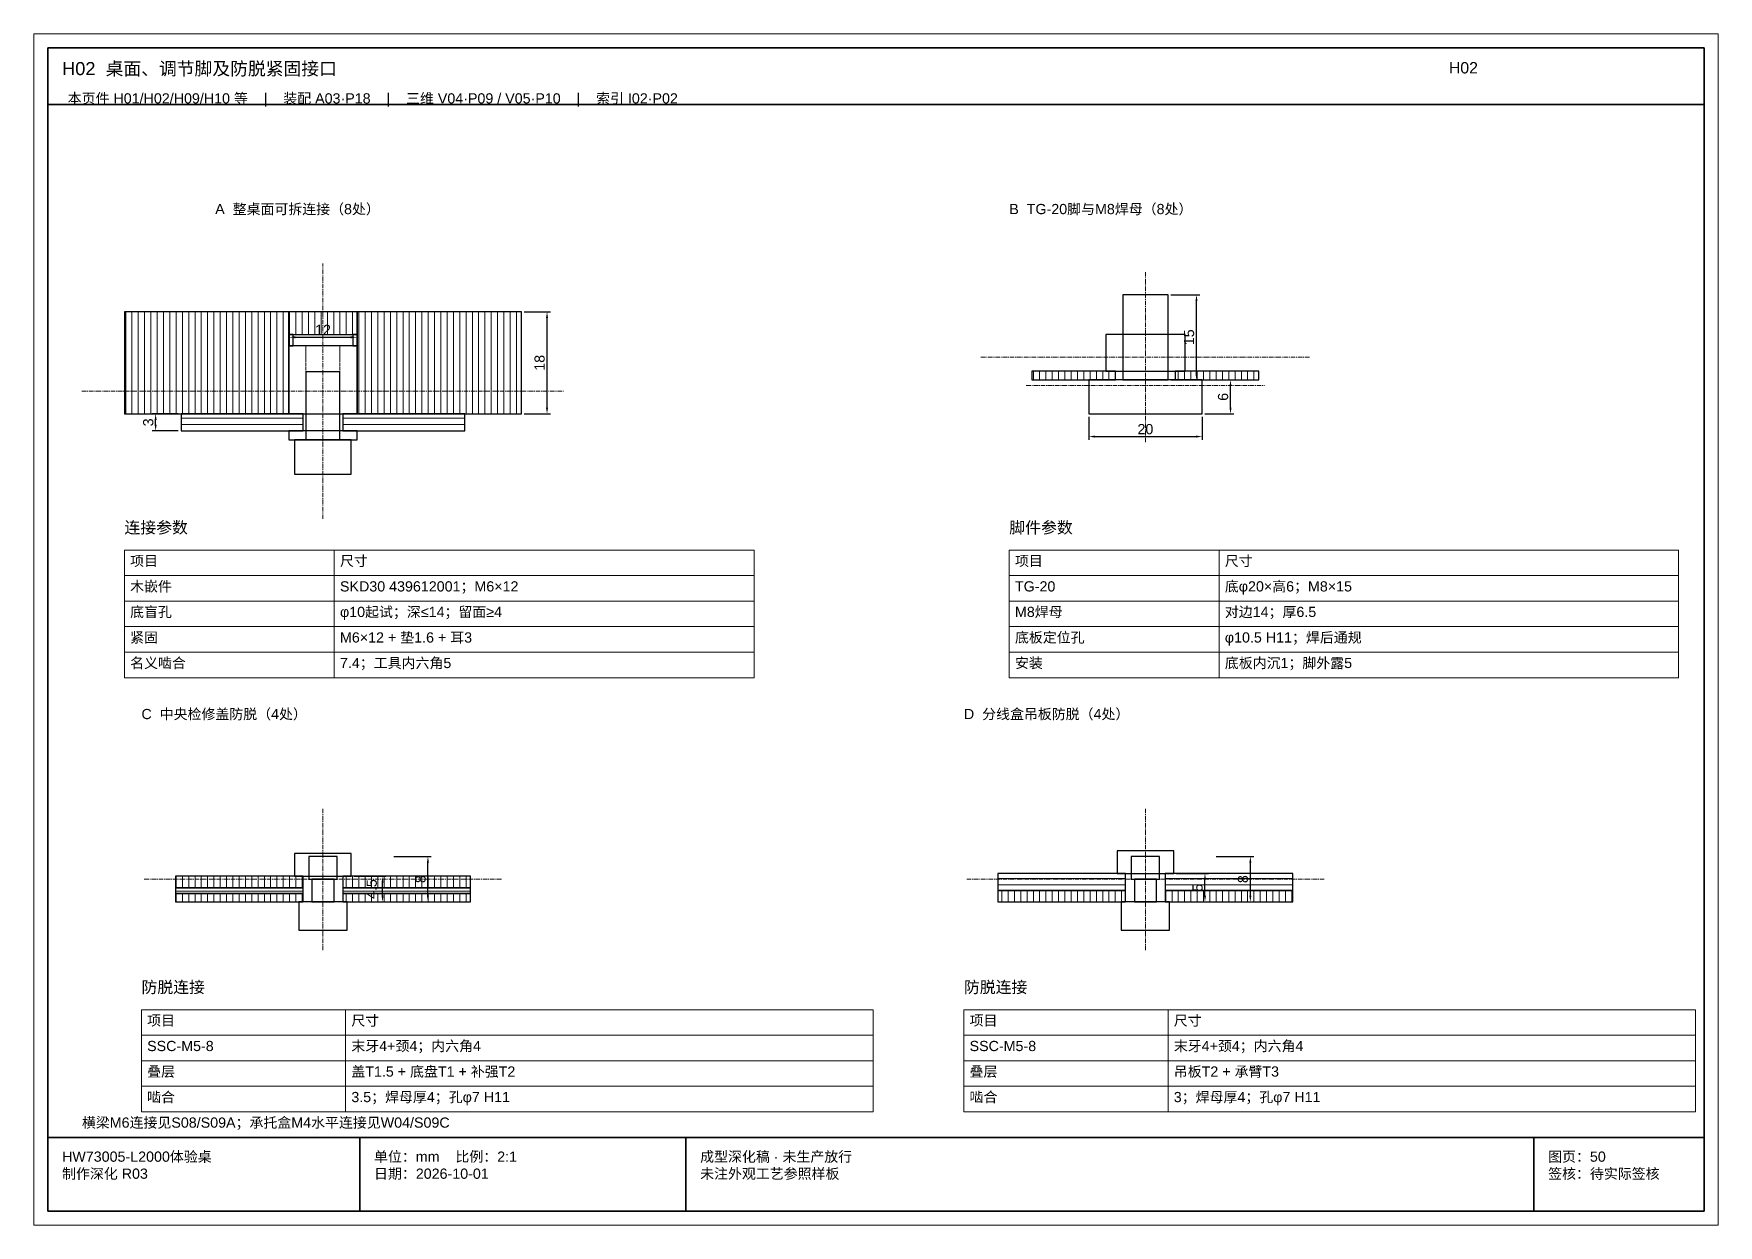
# Paper-space layout 'H02' of a CAD drawing. Header units: millimetres. Extents: x 0 to 594, y 0 to 420.
# The model-space entities are those that its viewports show. They can reach past a viewport. Long polylines and large blocks are cut down to what shows.
import ezdxf

# ---------------------------------------------------------------- set-up
doc = ezdxf.new("R2010")
doc.units = ezdxf.units.MM
doc.linetypes.add('CENTER', pattern=[5.08, 3.175, -0.635, 0.635, -0.635])
doc.linetypes.add('DASHED', pattern=[1.524, 1.27, -0.254])
for name, color, linetype, lineweight in [('CENTER', 8, 'CENTER', 13), ('DIM', 7, 'Continuous', 13), ('FRAME', 7, 'Continuous', 35), ('HATCH', 8, 'Continuous', 9), ('HIDDEN', 8, 'DASHED', 13), ('NOTE', 7, 'Continuous', 18), ('OUTLINE', 7, 'Continuous', 25)]:
    doc.layers.add(name, color=color, linetype=linetype, lineweight=lineweight)
doc.styles.add('CN', font='Arial Unicode.ttf')
doc.dimstyles.new('D0_5_A2', dxfattribs={"dimtxt": 1.8, "dimasz": 1.1, "dimexe": 0.6, "dimexo": 0.5, "dimgap": 0.4, "dimtad": 1, "dimdsep": 46, "dimtxsty": 'CN', "dimcen": 2.5, "dimclrd": 7, "dimclre": 7, "dimclrt": 7, "dimazin": 3, "dimtfac": 1, "dimtmove": 0, "dimatfit": 3})

msp = doc.modelspace()

# ---------------------------------------------------------------- hatches: boundary and pattern name
at = {"layer": 'HATCH'}
h = msp.add_hatch(dxfattribs=at)
h.set_pattern_fill('ANSI31', scale=0.35, angle=45)
h.paths.add_polyline_path([(432016, 143), (432045, 143), (432045, 161), (432016, 161)])
h = msp.add_hatch(dxfattribs=at)
h.set_pattern_fill('ANSI31', scale=0.35, angle=45)
h.paths.add_polyline_path([(432045, 157), (432057, 157), (432057, 161), (432045, 161)])
h = msp.add_hatch(dxfattribs=at)
h.set_pattern_fill('ANSI31', scale=0.35, angle=45)
h.paths.add_polyline_path([(432057, 143), (432086, 143), (432086, 161), (432057, 161)])
h = msp.add_hatch(dxfattribs=at)
h.set_pattern_fill('ANSI31', scale=0.35, angle=45)
h.paths.add_polyline_path([(432045, 155), (432045.75, 155), (432045.75, 157), (432045, 157)])
h = msp.add_hatch(dxfattribs=at)
h.set_pattern_fill('ANSI31', scale=0.35, angle=45)
h.paths.add_polyline_path([(432056.25, 155), (432057, 155), (432057, 157), (432056.25, 157)])
h = msp.add_hatch(dxfattribs=at)
h.set_pattern_fill('ANSI31', scale=0.35, angle=45)
h.paths.add_polyline_path([(432176, 149), (432190.75, 149), (432190.75, 150.5), (432176, 150.5)])
h = msp.add_hatch(dxfattribs=at)
h.set_pattern_fill('ANSI31', scale=0.35, angle=45)
h.paths.add_polyline_path([(432201.25, 149), (432216, 149), (432216, 150.5), (432201.25, 150.5)])
h = msp.add_hatch(dxfattribs=at)
h.set_pattern_fill('ANSI31', scale=0.35, angle=135)
h.paths.add_polyline_path([(432026, 140), (432047.5, 140), (432047.5, 143), (432026, 143)])
h = msp.add_hatch(dxfattribs=at)
h.set_pattern_fill('ANSI31', scale=0.35, angle=135)
h.paths.add_polyline_path([(432054.5, 140), (432076, 140), (432076, 143), (432054.5, 143)])
h = msp.add_hatch(dxfattribs=at)
h.set_pattern_fill('ANSI31', scale=0.35, angle=45)
h.paths.add_polyline_path([(432025, 59.5), (432047.5, 59.5), (432047.5, 61.5), (432025, 61.5)])
h = msp.add_hatch(dxfattribs=at)
h.set_pattern_fill('ANSI31', scale=0.35, angle=135)
h.paths.add_polyline_path([(432025, 58.5), (432047.5, 58.5), (432047.5, 59.5), (432025, 59.5)])
h = msp.add_hatch(dxfattribs=at)
h.set_pattern_fill('ANSI31', scale=0.35, angle=45)
h.paths.add_polyline_path([(432054.5, 59.5), (432077, 59.5), (432077, 61.5), (432054.5, 61.5)])
h = msp.add_hatch(dxfattribs=at)
h.set_pattern_fill('ANSI31', scale=0.35, angle=135)
h.paths.add_polyline_path([(432054.5, 58.5), (432077, 58.5), (432077, 59.5), (432054.5, 59.5)])
h = msp.add_hatch(dxfattribs=at)
h.set_pattern_fill('ANSI31', scale=0.35, angle=135)
h.paths.add_polyline_path([(432170, 59), (432192.5, 59), (432192.5, 62), (432170, 62)])
h = msp.add_hatch(dxfattribs=at)
h.set_pattern_fill('ANSI31', scale=0.35, angle=135)
h.paths.add_polyline_path([(432199.5, 59), (432222, 59), (432222, 62), (432199.5, 62)])
h = msp.add_hatch(dxfattribs=at)
h.set_pattern_fill('ANSI31', scale=0.35, angle=45)
h.paths.add_polyline_path([(432025, 57), (432047.5, 57), (432047.5, 58.5), (432025, 58.5)])
h = msp.add_hatch(dxfattribs=at)
h.set_pattern_fill('ANSI31', scale=0.35, angle=45)
h.paths.add_polyline_path([(432054.5, 57), (432077, 57), (432077, 58.5), (432054.5, 58.5)])
h = msp.add_hatch(dxfattribs=at)
h.set_pattern_fill('ANSI31', scale=0.35, angle=45)
h.paths.add_polyline_path([(432170, 57), (432192.5, 57), (432192.5, 59), (432170, 59)])
h = msp.add_hatch(dxfattribs=at)
h.set_pattern_fill('ANSI31', scale=0.35, angle=45)
h.paths.add_polyline_path([(432199.5, 57), (432222, 57), (432222, 59), (432199.5, 59)])

# ---------------------------------------------------------------- linework, layer by layer
at = {"layer": 'CENTER'}
for p, q in [((432051, 124.5), (432051, 169.5)), ((432196, 138), (432196, 168)), ((432167, 153), (432225, 153)), ((432008.5, 147), (432093.5, 147)), ((432175, 148), (432217, 148)), ((432051, 48.5), (432051, 73.5)), ((432196, 48.5), (432196, 73.5)), ((432019.5, 61), (432082.5, 61)), ((432164.5, 61), (432227.5, 61))]:
    msp.add_line(p, q, dxfattribs=at)
at = {"layer": 'DIM'}
for points in [[(432016, 114.5), (432053, 114.5), (432053, 119), (432016, 119)], [(432053, 114.5), (432127, 114.5), (432127, 119), (432053, 119)], [(432172, 114.5), (432209, 114.5), (432209, 119), (432172, 119)], [(432209, 114.5), (432290, 114.5), (432290, 119), (432209, 119)], [(432016, 110), (432053, 110), (432053, 114.5), (432016, 114.5)], [(432053, 110), (432127, 110), (432127, 114.5), (432053, 114.5)], [(432172, 110), (432209, 110), (432209, 114.5), (432172, 114.5)], [(432209, 110), (432290, 110), (432290, 114.5), (432209, 114.5)], [(432016, 105.5), (432053, 105.5), (432053, 110), (432016, 110)], [(432053, 105.5), (432127, 105.5), (432127, 110), (432053, 110)], [(432172, 105.5), (432209, 105.5), (432209, 110), (432172, 110)], [(432209, 105.5), (432290, 105.5), (432290, 110), (432209, 110)], [(432016, 101), (432053, 101), (432053, 105.5), (432016, 105.5)], [(432053, 101), (432127, 101), (432127, 105.5), (432053, 105.5)], [(432172, 101), (432209, 101), (432209, 105.5), (432172, 105.5)], [(432209, 101), (432290, 101), (432290, 105.5), (432209, 105.5)], [(432016, 96.5), (432053, 96.5), (432053, 101), (432016, 101)], [(432053, 96.5), (432127, 96.5), (432127, 101), (432053, 101)], [(432172, 96.5), (432209, 96.5), (432209, 101), (432172, 101)], [(432209, 96.5), (432290, 96.5), (432290, 101), (432209, 101)], [(432019, 33.5), (432055, 33.5), (432055, 38), (432019, 38)], [(432055, 33.5), (432148, 33.5), (432148, 38), (432055, 38)], [(432164, 33.5), (432200, 33.5), (432200, 38), (432164, 38)], [(432200, 33.5), (432293, 33.5), (432293, 38), (432200, 38)], [(432019, 29), (432055, 29), (432055, 33.5), (432019, 33.5)], [(432055, 29), (432148, 29), (432148, 33.5), (432055, 33.5)], [(432164, 29), (432200, 29), (432200, 33.5), (432164, 33.5)], [(432200, 29), (432293, 29), (432293, 33.5), (432200, 33.5)], [(432019, 24.5), (432055, 24.5), (432055, 29), (432019, 29)], [(432055, 24.5), (432148, 24.5), (432148, 29), (432055, 29)], [(432164, 24.5), (432200, 24.5), (432200, 29), (432164, 29)], [(432200, 24.5), (432293, 24.5), (432293, 29), (432200, 29)], [(432019, 20), (432055, 20), (432055, 24.5), (432019, 24.5)], [(432055, 20), (432148, 20), (432148, 24.5), (432055, 24.5)], [(432164, 20), (432200, 20), (432200, 24.5), (432164, 24.5)], [(432200, 20), (432293, 20), (432293, 24.5), (432200, 24.5)]]:
    msp.add_lwpolyline(points, close=True, dxfattribs=at)
at = {"layer": 'FRAME'}
for p, q in [((432002.5, 197.5), (432294.5, 197.5)), ((432002.5, 15.5), (432294.5, 15.5)), ((432057.5, 2.5), (432057.5, 15.5)), ((432115, 2.5), (432115, 15.5)), ((432264.5, 2.5), (432264.5, 15.5))]:
    msp.add_line(p, q, dxfattribs=at)
msp.add_lwpolyline([(432002.5, 2.5), (432294.5, 2.5), (432294.5, 207.5), (432002.5, 207.5)], close=True, dxfattribs=at)
at = {"layer": 'HIDDEN'}
for p, q in [((432048, 143), (432048, 155)), ((432054, 143), (432054, 155))]:
    msp.add_line(p, q, dxfattribs=at)
at = {"layer": 'OUTLINE'}
for points in [[(432192, 149), (432200, 149), (432200, 164), (432192, 164)], [(432016, 143), (432045, 143), (432045, 161), (432016, 161)], [(432045, 157), (432057, 157), (432057, 161), (432045, 161)], [(432057, 143), (432086, 143), (432086, 161), (432057, 161)], [(432045, 155), (432045.75, 155), (432045.75, 157), (432045, 157)], [(432045, 143), (432057, 143), (432057, 155), (432045, 155)], [(432056.25, 155), (432057, 155), (432057, 157), (432056.25, 157)], [(432189, 150.5), (432203, 150.5), (432203, 157), (432189, 157)], [(432048, 138.4), (432054, 138.4), (432054, 150.4), (432048, 150.4)], [(432176, 149), (432190.75, 149), (432190.75, 150.5), (432176, 150.5)], [(432186, 143), (432206, 143), (432206, 149), (432186, 149)], [(432201.25, 149), (432216, 149), (432216, 150.5), (432201.25, 150.5)], [(432026, 140), (432047.5, 140), (432047.5, 143), (432026, 143)], [(432054.5, 140), (432076, 140), (432076, 143), (432054.5, 143)], [(432045, 138.4), (432057, 138.4), (432057, 140), (432045, 140)], [(432046, 132.4), (432056, 132.4), (432056, 138.4), (432046, 138.4)], [(432046, 61.5), (432056, 61.5), (432056, 65.5), (432046, 65.5)], [(432191, 62), (432201, 62), (432201, 66), (432191, 66)], [(432048.5, 61), (432053.5, 61), (432053.5, 65), (432048.5, 65)], [(432193.5, 61), (432198.5, 61), (432198.5, 65), (432193.5, 65)], [(432025, 59.5), (432047.5, 59.5), (432047.5, 61.5), (432025, 61.5)], [(432025, 58.5), (432047.5, 58.5), (432047.5, 59.5), (432025, 59.5)], [(432049.05, 57), (432052.95, 57), (432052.95, 61), (432049.05, 61)], [(432054.5, 59.5), (432077, 59.5), (432077, 61.5), (432054.5, 61.5)], [(432054.5, 58.5), (432077, 58.5), (432077, 59.5), (432054.5, 59.5)], [(432170, 59), (432192.5, 59), (432192.5, 62), (432170, 62)], [(432194.05, 57), (432197.95, 57), (432197.95, 61), (432194.05, 61)], [(432199.5, 59), (432222, 59), (432222, 62), (432199.5, 62)], [(432025, 57), (432047.5, 57), (432047.5, 58.5), (432025, 58.5)], [(432046.75, 52), (432055.25, 52), (432055.25, 57), (432046.75, 57)], [(432054.5, 57), (432077, 57), (432077, 58.5), (432054.5, 58.5)], [(432170, 57), (432192.5, 57), (432192.5, 59), (432170, 59)], [(432191.75, 52), (432200.25, 52), (432200.25, 57), (432191.75, 57)], [(432199.5, 57), (432222, 57), (432222, 59), (432199.5, 59)]]:
    msp.add_lwpolyline(points, close=True, dxfattribs=at)

# ---------------------------------------------------------------- texts
at = {"layer": 'NOTE', "attachment_point": 1, "style": 'CN'}
for s, insert, char_height, width in [('H02  桌面、调节脚及防脱紧固接口', (432005, 205), 2.3, 242), ('H02', (432249.5, 205), 2, 45), ('本页件 H01/H02/H09/H10 等    |    装配 A03·P18    |    三维 V04·P09 / V05·P10    |    索引 I02·P02', (432006, 199.5), 1.8, 285), ('A  整桌面可拆连接（8处）', (432032, 180), 1.8, 105), ('B  TG-20脚与M8焊母（8处）', (432172, 180), 1.8, 118), ('连接参数', (432016, 124), 2.05, 111), ('脚件参数', (432172, 124), 2.05, 118), ('项目', (432017, 118), 1.8, 35), ('尺寸', (432054, 118), 1.8, 72), ('项目', (432173, 118), 1.8, 35), ('尺寸', (432210, 118), 1.8, 79), ('木嵌件', (432017, 113.5), 1.8, 35), ('SKD30 439612001；M6×12', (432054, 113.5), 1.8, 72), ('TG-20', (432173, 113.5), 1.8, 35), ('底φ20×高6；M8×15', (432210, 113.5), 1.8, 79), ('底盲孔', (432017, 109), 1.8, 35), ('φ10起试；深≤14；留面≥4', (432054, 109), 1.8, 72), ('M8焊母', (432173, 109), 1.8, 35), ('对边14；厚6.5', (432210, 109), 1.8, 79), ('紧固', (432017, 104.5), 1.8, 35), ('M6×12 + 垫1.6 + 耳3', (432054, 104.5), 1.8, 72), ('底板定位孔', (432173, 104.5), 1.8, 35), ('φ10.5 H11；焊后通规', (432210, 104.5), 1.8, 79), ('名义啮合', (432017, 100), 1.8, 35), ('7.4；工具内六角5', (432054, 100), 1.8, 72), ('安装', (432173, 100), 1.8, 35), ('底板内沉1；脚外露5', (432210, 100), 1.8, 79), ('C  中央检修盖防脱（4处）', (432019, 91), 1.8, 126), ('D  分线盒吊板防脱（4处）', (432164, 91), 1.8, 126), ('防脱连接', (432019, 43), 2.05, 129), ('防脱连接', (432164, 43), 2.05, 129), ('项目', (432020, 37), 1.8, 34), ('尺寸', (432056, 37), 1.8, 91), ('项目', (432165, 37), 1.8, 34), ('尺寸', (432201, 37), 1.8, 91), ('末牙4+颈4；内六角4', (432056, 32.5), 1.8, 91), ('末牙4+颈4；内六角4', (432201, 32.5), 1.8, 91), ('SSC-M5-8', (432020, 32.5), 1.8, 34), ('SSC-M5-8', (432165, 32.5), 1.8, 34), ('叠层', (432020, 28), 1.8, 34), ('盖T1.5 + 底盘T1 + 补强T2', (432056, 28), 1.8, 91), ('叠层', (432165, 28), 1.8, 34), ('吊板T2 + 承臂T3', (432201, 28), 1.8, 91), ('啮合', (432020, 23.5), 1.8, 34), ('啮合', (432165, 23.5), 1.8, 34), ('3.5；焊母厚4；孔φ7 H11', (432056, 23.5), 1.8, 91), ('3；焊母厚4；孔φ7 H11', (432201, 23.5), 1.8, 91), ('横梁M6连接见S08/S09A；承托盒M4水平连接见W04/S09C', (432008.5, 19), 1.8, 280), ('HW73005-L2000体验桌\\P制作深化 R03', (432005, 13), 1.8, 50), ('单位：mm    比例：2:1\\P日期：2026-10-01', (432060, 13), 1.8, 52.5), ('成型深化稿 · 未生产放行\\P未注外观工艺参照样板', (432117.5, 13), 1.8, 144.5), ('图页：50\\P签核：待实际签核', (432267, 13), 1.8, 27.5)]:
    msp.add_mtext(s, dxfattribs=dict(at, insert=insert, char_height=char_height, width=width))

# ---------------------------------------------------------------- dimensions: what is measured, and where the dimension line sits
at = {"layer": 'DIM'}
for base, p1, p2 in [((432205, 149), (432200, 149), (432200, 164)), ((432090.5, 143), (432086, 143), (432086, 161)), ((432211, 143), (432206, 143), (432206, 149)), ((432021.5, 140), (432026, 140), (432026, 143)), ((432069.5, 57), (432063, 57), (432063, 65)), ((432214.5, 57), (432208, 57), (432208, 65)), ((432061.5, 57), (432056, 57), (432056, 61.5)), ((432206.5, 57), (432201, 57), (432201, 62))]:
    msp.add_linear_dim(base=base, p1=p1, p2=p2, angle=90, dimstyle='D0_5_A2', dxfattribs=at).render()
for base, p1, p2 in [((432045, 156.5), (432045, 143), (432057, 143)), ((432186, 139), (432186, 143), (432206, 143))]:
    msp.add_linear_dim(base=base, p1=p1, p2=p2, dimstyle='D0_5_A2', dxfattribs=at).render()

psp = doc.layouts.new('H02')

# ---------------------------------------------------------------- viewports
at = {"layer": 'Defpoints'}
psp.add_viewport(center=(297, 210), size=(594, 420), view_center_point=(432148.5, 105), view_height=210, dxfattribs=at)

doc.saveas('drawing.dxf')
